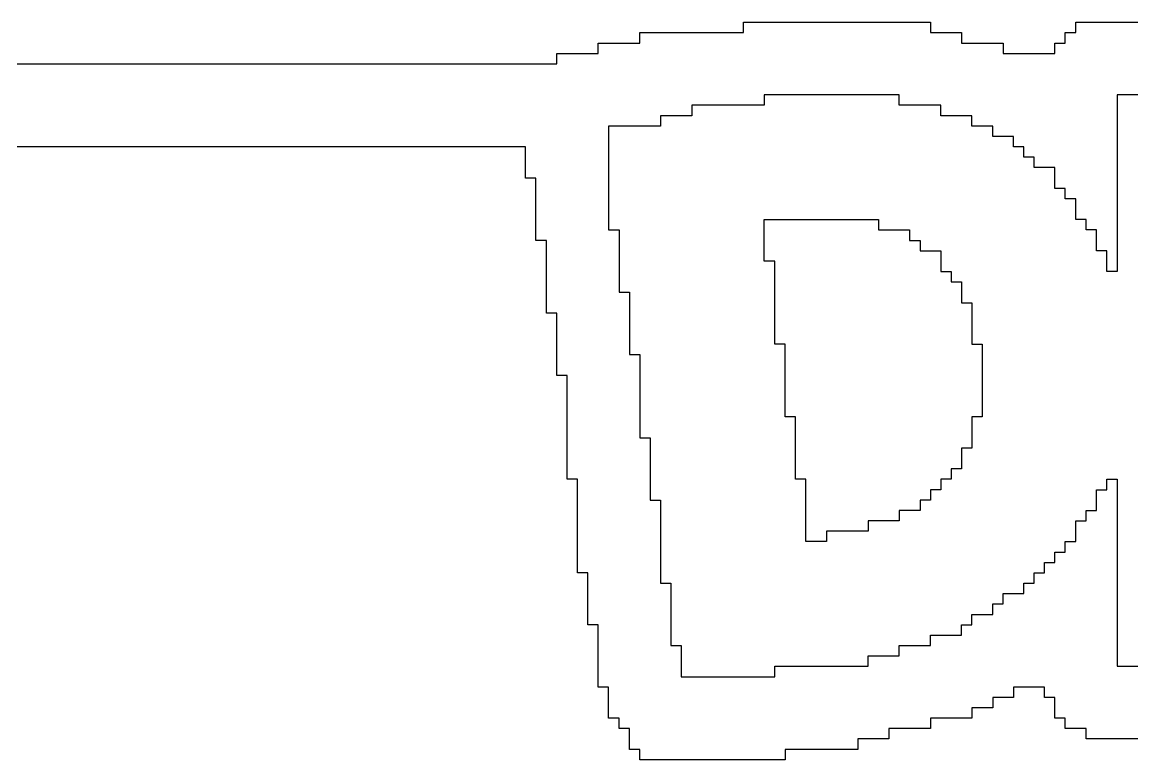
# Model space of a CAD drawing. Extents: x -38.5 to 38.5, y -15.1 to 10.1.
# Drawn here: x -22.24 to -5.12, y -15.14 to -3.78 of the extents above; entities that cross this region are included whole.
import ezdxf

# ---------------------------------------------------------------- set-up
doc = ezdxf.new("R2010")
doc.units = 0

msp = doc.modelspace()

# ---------------------------------------------------------------- linework, layer by layer
for p, q in [((-11.120001, -3.783766), (-10.959999, -3.783766)), ((-11.120001, -3.943766), (-11.120001, -3.783766)), ((-10.959999, -3.783766), (-10.799999, -3.783766)), ((-10.799999, -3.783766), (-10.639999, -3.783766)), ((-10.639999, -3.783766), (-10.48, -3.783766)), ((-10.48, -3.783766), (-10.32, -3.783766)), ((-10.32, -3.783766), (-10.16, -3.783766)), ((-10.16, -3.783766), (-10, -3.783766)), ((-10, -3.783766), (-9.84, -3.783766)), ((-9.84, -3.783766), (-9.68, -3.783766)), ((-9.68, -3.783766), (-9.52, -3.783766)), ((-9.52, -3.783766), (-9.360001, -3.783766)), ((-9.360001, -3.783766), (-9.200001, -3.783766)), ((-9.200001, -3.783766), (-9.040001, -3.783766)), ((-9.040001, -3.783766), (-8.880001, -3.783766)), ((-8.880001, -3.783766), (-8.720001, -3.783766)), ((-8.720001, -3.783766), (-8.560001, -3.783766)), ((-8.560001, -3.783766), (-8.400002, -3.783766)), ((-8.400002, -3.783766), (-8.240002, -3.783766)), ((-8.240002, -3.783766), (-8.240002, -3.943766)), ((-6, -3.783766), (-5.84, -3.783766)), ((-6, -3.943766), (-6, -3.783766)), ((-5.84, -3.783766), (-5.68, -3.783766)), ((-5.68, -3.783766), (-5.52, -3.783766)), ((-5.52, -3.783766), (-5.360001, -3.783766)), ((-5.360001, -3.783766), (-5.200001, -3.783766)), ((-5.200001, -3.783766), (-5.040001, -3.783766)), ((-13.360001, -4.103765), (-13.200001, -4.103765)), ((-13.360001, -4.263765), (-13.360001, -4.103765)), ((-13.200001, -4.103765), (-13.040001, -4.103765)), ((-13.040001, -4.103765), (-12.879999, -4.103765)), ((-12.879999, -4.103765), (-12.719999, -4.103765)), ((-12.719999, -3.943766), (-12.559999, -3.943766)), ((-12.719999, -4.103765), (-12.719999, -3.943766)), ((-12.559999, -3.943766), (-12.4, -3.943766)), ((-12.4, -3.943766), (-12.24, -3.943766)), ((-12.24, -3.943766), (-12.08, -3.943766)), ((-12.08, -3.943766), (-11.92, -3.943766)), ((-11.92, -3.943766), (-11.76, -3.943766)), ((-11.76, -3.943766), (-11.6, -3.943766)), ((-11.6, -3.943766), (-11.440001, -3.943766)), ((-11.440001, -3.943766), (-11.280001, -3.943766)), ((-11.280001, -3.943766), (-11.120001, -3.943766)), ((-8.240002, -3.943766), (-8.080002, -3.943766)), ((-8.080002, -3.943766), (-7.919998, -3.943766)), ((-7.919998, -3.943766), (-7.759998, -3.943766)), ((-7.759998, -3.943766), (-7.759998, -4.103765)), ((-7.759998, -4.103765), (-7.599998, -4.103765)), ((-7.599998, -4.103765), (-7.439999, -4.103765)), ((-7.439999, -4.103765), (-7.279999, -4.103765)), ((-7.279999, -4.103765), (-7.119999, -4.103765)), ((-7.119999, -4.103765), (-7.119999, -4.263765)), ((-6.32, -4.103765), (-6.16, -4.103765)), ((-6.32, -4.263765), (-6.32, -4.103765)), ((-6.16, -3.943766), (-6, -3.943766)), ((-6.16, -4.103765), (-6.16, -3.943766)), ((-14, -4.263765), (-13.84, -4.263765)), ((-14, -4.423765), (-14, -4.263765)), ((-13.84, -4.263765), (-13.68, -4.263765)), ((-13.68, -4.263765), (-13.52, -4.263765)), ((-13.52, -4.263765), (-13.360001, -4.263765)), ((-7.119999, -4.263765), (-6.959999, -4.263765)), ((-6.959999, -4.263765), (-6.799999, -4.263765)), ((-6.799999, -4.263765), (-6.639999, -4.263765)), ((-6.639999, -4.263765), (-6.48, -4.263765)), ((-6.48, -4.263765), (-6.32, -4.263765)), ((-22.32, -4.423765), (-22.16, -4.423765)), ((-22.16, -4.423765), (-22, -4.423765)), ((-22, -4.423765), (-21.84, -4.423765)), ((-21.84, -4.423765), (-21.68, -4.423765)), ((-21.68, -4.423765), (-21.52, -4.423765)), ((-21.52, -4.423765), (-21.360001, -4.423765)), ((-21.360001, -4.423765), (-21.200001, -4.423765)), ((-21.200001, -4.423765), (-21.040001, -4.423765)), ((-21.040001, -4.423765), (-20.879999, -4.423765)), ((-20.879999, -4.423765), (-20.719999, -4.423765)), ((-20.719999, -4.423765), (-20.559999, -4.423765)), ((-20.559999, -4.423765), (-20.4, -4.423765)), ((-20.4, -4.423765), (-20.24, -4.423765)), ((-20.24, -4.423765), (-20.08, -4.423765)), ((-20.08, -4.423765), (-19.92, -4.423765)), ((-19.92, -4.423765), (-19.76, -4.423765)), ((-19.76, -4.423765), (-19.6, -4.423765)), ((-19.6, -4.423765), (-19.440001, -4.423765)), ((-19.440001, -4.423765), (-19.280001, -4.423765)), ((-19.280001, -4.423765), (-19.120001, -4.423765)), ((-19.120001, -4.423765), (-18.959999, -4.423765)), ((-18.959999, -4.423765), (-18.799999, -4.423765)), ((-18.799999, -4.423765), (-18.639999, -4.423765)), ((-18.639999, -4.423765), (-18.48, -4.423765)), ((-18.48, -4.423765), (-18.32, -4.423765)), ((-18.32, -4.423765), (-18.16, -4.423765)), ((-18.16, -4.423765), (-18, -4.423765)), ((-18, -4.423765), (-17.84, -4.423765)), ((-17.84, -4.423765), (-17.68, -4.423765)), ((-17.68, -4.423765), (-17.52, -4.423765)), ((-17.52, -4.423765), (-17.360001, -4.423765)), ((-17.360001, -4.423765), (-17.200001, -4.423765)), ((-17.200001, -4.423765), (-17.040001, -4.423765)), ((-17.040001, -4.423765), (-16.879999, -4.423765)), ((-16.879999, -4.423765), (-16.719999, -4.423765)), ((-16.719999, -4.423765), (-16.559999, -4.423765)), ((-16.559999, -4.423765), (-16.4, -4.423765)), ((-16.4, -4.423765), (-16.24, -4.423765)), ((-16.24, -4.423765), (-16.08, -4.423765)), ((-16.08, -4.423765), (-15.92, -4.423765)), ((-15.92, -4.423765), (-15.76, -4.423765)), ((-15.76, -4.423765), (-15.6, -4.423765)), ((-15.6, -4.423765), (-15.440001, -4.423765)), ((-15.440001, -4.423765), (-15.280001, -4.423765)), ((-15.280001, -4.423765), (-15.120001, -4.423765)), ((-15.120001, -4.423765), (-14.959999, -4.423765)), ((-14.959999, -4.423765), (-14.799999, -4.423765)), ((-14.799999, -4.423765), (-14.639999, -4.423765)), ((-14.639999, -4.423765), (-14.48, -4.423765)), ((-14.48, -4.423765), (-14.32, -4.423765)), ((-14.32, -4.423765), (-14.16, -4.423765)), ((-14.16, -4.423765), (-14, -4.423765)), ((-10.639999, -4.903767), (-10.799999, -4.903767)), ((-10.799999, -4.903767), (-10.799999, -5.063766)), ((-10.48, -4.903767), (-10.639999, -4.903767)), ((-10.32, -4.903767), (-10.48, -4.903767)), ((-10.16, -4.903767), (-10.32, -4.903767)), ((-10, -4.903767), (-10.16, -4.903767)), ((-9.84, -4.903767), (-10, -4.903767)), ((-9.68, -4.903767), (-9.84, -4.903767)), ((-9.52, -4.903767), (-9.68, -4.903767)), ((-9.360001, -4.903767), (-9.52, -4.903767)), ((-9.200001, -4.903767), (-9.360001, -4.903767)), ((-9.040001, -4.903767), (-9.200001, -4.903767)), ((-8.880001, -4.903767), (-9.040001, -4.903767)), ((-8.720001, -4.903767), (-8.880001, -4.903767)), ((-8.720001, -5.063766), (-8.720001, -4.903767)), ((-5.200001, -4.903767), (-5.360001, -4.903767)), ((-5.360001, -4.903767), (-5.360001, -5.063766)), ((-5.040001, -4.903767), (-5.200001, -4.903767)), ((-11.76, -5.063766), (-11.92, -5.063766)), ((-11.92, -5.063766), (-11.92, -5.223766)), ((-11.6, -5.063766), (-11.76, -5.063766)), ((-11.440001, -5.063766), (-11.6, -5.063766)), ((-11.280001, -5.063766), (-11.440001, -5.063766)), ((-11.120001, -5.063766), (-11.280001, -5.063766)), ((-10.959999, -5.063766), (-11.120001, -5.063766)), ((-10.799999, -5.063766), (-10.959999, -5.063766)), ((-8.560001, -5.063766), (-8.720001, -5.063766)), ((-8.400002, -5.063766), (-8.560001, -5.063766)), ((-8.240002, -5.063766), (-8.400002, -5.063766)), ((-8.080002, -5.063766), (-8.240002, -5.063766)), ((-8.080002, -5.223766), (-8.080002, -5.063766)), ((-5.360001, -5.063766), (-5.360001, -5.223766)), ((-12.24, -5.223766), (-12.4, -5.223766)), ((-12.4, -5.223766), (-12.4, -5.383766)), ((-12.08, -5.223766), (-12.24, -5.223766)), ((-11.92, -5.223766), (-12.08, -5.223766)), ((-7.919998, -5.223766), (-8.080002, -5.223766)), ((-7.759998, -5.223766), (-7.919998, -5.223766)), ((-7.599998, -5.223766), (-7.759998, -5.223766)), ((-7.599998, -5.383766), (-7.599998, -5.223766)), ((-5.360001, -5.223766), (-5.360001, -5.383766)), ((-13.040001, -5.383766), (-13.200001, -5.383766)), ((-13.200001, -5.383766), (-13.200001, -5.543766)), ((-12.879999, -5.383766), (-13.040001, -5.383766)), ((-12.719999, -5.383766), (-12.879999, -5.383766)), ((-12.559999, -5.383766), (-12.719999, -5.383766)), ((-12.4, -5.383766), (-12.559999, -5.383766)), ((-7.439999, -5.383766), (-7.599998, -5.383766)), ((-7.279999, -5.383766), (-7.439999, -5.383766)), ((-7.279999, -5.543766), (-7.279999, -5.383766)), ((-5.360001, -5.383766), (-5.360001, -5.543766)), ((-13.200001, -5.543766), (-13.200001, -5.703766)), ((-7.119999, -5.543766), (-7.279999, -5.543766)), ((-6.959999, -5.543766), (-7.119999, -5.543766)), ((-6.959999, -5.703766), (-6.959999, -5.543766)), ((-5.360001, -5.543766), (-5.360001, -5.703766)), ((-22.16, -5.703766), (-22.32, -5.703766)), ((-22, -5.703766), (-22.16, -5.703766)), ((-21.84, -5.703766), (-22, -5.703766)), ((-21.68, -5.703766), (-21.84, -5.703766)), ((-21.52, -5.703766), (-21.68, -5.703766)), ((-21.360001, -5.703766), (-21.52, -5.703766)), ((-21.200001, -5.703766), (-21.360001, -5.703766)), ((-21.040001, -5.703766), (-21.200001, -5.703766)), ((-20.879999, -5.703766), (-21.040001, -5.703766)), ((-20.719999, -5.703766), (-20.879999, -5.703766)), ((-20.559999, -5.703766), (-20.719999, -5.703766)), ((-20.4, -5.703766), (-20.559999, -5.703766)), ((-20.24, -5.703766), (-20.4, -5.703766)), ((-20.08, -5.703766), (-20.24, -5.703766)), ((-19.92, -5.703766), (-20.08, -5.703766)), ((-19.76, -5.703766), (-19.92, -5.703766)), ((-19.6, -5.703766), (-19.76, -5.703766)), ((-19.440001, -5.703766), (-19.6, -5.703766)), ((-19.280001, -5.703766), (-19.440001, -5.703766)), ((-19.120001, -5.703766), (-19.280001, -5.703766)), ((-18.959999, -5.703766), (-19.120001, -5.703766)), ((-18.799999, -5.703766), (-18.959999, -5.703766)), ((-18.639999, -5.703766), (-18.799999, -5.703766)), ((-18.48, -5.703766), (-18.639999, -5.703766)), ((-18.32, -5.703766), (-18.48, -5.703766)), ((-18.16, -5.703766), (-18.32, -5.703766)), ((-18, -5.703766), (-18.16, -5.703766)), ((-17.84, -5.703766), (-18, -5.703766)), ((-17.68, -5.703766), (-17.84, -5.703766)), ((-17.52, -5.703766), (-17.68, -5.703766)), ((-17.360001, -5.703766), (-17.52, -5.703766)), ((-17.200001, -5.703766), (-17.360001, -5.703766)), ((-17.040001, -5.703766), (-17.200001, -5.703766)), ((-16.879999, -5.703766), (-17.040001, -5.703766)), ((-16.719999, -5.703766), (-16.879999, -5.703766)), ((-16.559999, -5.703766), (-16.719999, -5.703766)), ((-16.4, -5.703766), (-16.559999, -5.703766)), ((-16.24, -5.703766), (-16.4, -5.703766)), ((-16.08, -5.703766), (-16.24, -5.703766)), ((-15.92, -5.703766), (-16.08, -5.703766)), ((-15.76, -5.703766), (-15.92, -5.703766)), ((-15.6, -5.703766), (-15.76, -5.703766)), ((-15.440001, -5.703766), (-15.6, -5.703766)), ((-15.280001, -5.703766), (-15.440001, -5.703766)), ((-15.120001, -5.703766), (-15.280001, -5.703766)), ((-14.959999, -5.703766), (-15.120001, -5.703766)), ((-14.799999, -5.703766), (-14.959999, -5.703766)), ((-14.639999, -5.703766), (-14.799999, -5.703766)), ((-14.48, -5.703766), (-14.639999, -5.703766)), ((-14.48, -5.863766), (-14.48, -5.703766)), ((-13.200001, -5.703766), (-13.200001, -5.863766)), ((-6.799999, -5.703766), (-6.959999, -5.703766)), ((-6.799999, -5.863766), (-6.799999, -5.703766)), ((-5.360001, -5.703766), (-5.360001, -5.863766)), ((-14.48, -6.023766), (-14.48, -5.863766)), ((-13.200001, -5.863766), (-13.200001, -6.023766)), ((-6.639999, -5.863766), (-6.799999, -5.863766)), ((-6.639999, -6.023766), (-6.639999, -5.863766)), ((-5.360001, -5.863766), (-5.360001, -6.023766)), ((-14.48, -6.183765), (-14.48, -6.023766)), ((-13.200001, -6.023766), (-13.200001, -6.183765)), ((-6.48, -6.023766), (-6.639999, -6.023766)), ((-6.32, -6.023766), (-6.48, -6.023766)), ((-6.32, -6.183765), (-6.32, -6.023766)), ((-5.360001, -6.023766), (-5.360001, -6.183765)), ((-14.32, -6.183765), (-14.48, -6.183765)), ((-14.32, -6.343765), (-14.32, -6.183765)), ((-13.200001, -6.183765), (-13.200001, -6.343765)), ((-6.32, -6.343765), (-6.32, -6.183765)), ((-5.360001, -6.183765), (-5.360001, -6.343765)), ((-14.32, -6.503765), (-14.32, -6.343765)), ((-14.32, -6.663765), (-14.32, -6.503765)), ((-13.200001, -6.343765), (-13.200001, -6.503765)), ((-13.200001, -6.503765), (-13.200001, -6.663765)), ((-6.16, -6.343765), (-6.32, -6.343765)), ((-6.16, -6.503765), (-6.16, -6.343765)), ((-6, -6.503765), (-6.16, -6.503765)), ((-6, -6.663765), (-6, -6.503765)), ((-5.360001, -6.343765), (-5.360001, -6.503765)), ((-5.360001, -6.503765), (-5.360001, -6.663765)), ((-14.32, -6.823767), (-14.32, -6.663765)), ((-13.200001, -6.663765), (-13.200001, -6.823767)), ((-6, -6.823767), (-6, -6.663765)), ((-5.360001, -6.663765), (-5.360001, -6.823767)), ((-14.32, -6.983767), (-14.32, -6.823767)), ((-13.200001, -6.823767), (-13.200001, -6.983767)), ((-10.799999, -6.823767), (-10.639999, -6.823767)), ((-10.799999, -6.983767), (-10.799999, -6.823767)), ((-10.639999, -6.823767), (-10.48, -6.823767)), ((-10.48, -6.823767), (-10.32, -6.823767)), ((-10.32, -6.823767), (-10.16, -6.823767)), ((-10.16, -6.823767), (-10, -6.823767)), ((-10, -6.823767), (-9.84, -6.823767)), ((-9.84, -6.823767), (-9.68, -6.823767)), ((-9.68, -6.823767), (-9.52, -6.823767)), ((-9.52, -6.823767), (-9.360001, -6.823767)), ((-9.360001, -6.823767), (-9.200001, -6.823767)), ((-9.200001, -6.823767), (-9.040001, -6.823767)), ((-9.040001, -6.823767), (-9.040001, -6.983767)), ((-5.84, -6.823767), (-6, -6.823767)), ((-5.84, -6.983767), (-5.84, -6.823767)), ((-5.360001, -6.823767), (-5.360001, -6.983767)), ((-14.32, -7.143766), (-14.32, -6.983767)), ((-13.200001, -6.983767), (-13.040001, -6.983767)), ((-13.040001, -6.983767), (-13.040001, -7.143766)), ((-10.799999, -7.143766), (-10.799999, -6.983767)), ((-9.040001, -6.983767), (-8.880001, -6.983767)), ((-8.880001, -6.983767), (-8.720001, -6.983767)), ((-8.720001, -6.983767), (-8.560001, -6.983767)), ((-8.560001, -6.983767), (-8.560001, -7.143766)), ((-5.68, -6.983767), (-5.84, -6.983767)), ((-5.68, -7.143766), (-5.68, -6.983767)), ((-5.360001, -6.983767), (-5.360001, -7.143766)), ((-14.16, -7.143766), (-14.32, -7.143766)), ((-14.16, -7.303766), (-14.16, -7.143766)), ((-13.040001, -7.143766), (-13.040001, -7.303766)), ((-10.799999, -7.303766), (-10.799999, -7.143766)), ((-8.560001, -7.143766), (-8.400002, -7.143766)), ((-8.400002, -7.143766), (-8.400002, -7.303766)), ((-5.68, -7.303766), (-5.68, -7.143766)), ((-5.360001, -7.143766), (-5.360001, -7.303766)), ((-14.16, -7.463766), (-14.16, -7.303766)), ((-13.040001, -7.303766), (-13.040001, -7.463766)), ((-10.799999, -7.463766), (-10.799999, -7.303766)), ((-8.400002, -7.303766), (-8.240002, -7.303766)), ((-8.240002, -7.303766), (-8.080002, -7.303766)), ((-8.080002, -7.303766), (-8.080002, -7.463766)), ((-5.52, -7.303766), (-5.68, -7.303766)), ((-5.52, -7.463766), (-5.52, -7.303766)), ((-5.360001, -7.303766), (-5.360001, -7.463766)), ((-14.16, -7.623766), (-14.16, -7.463766)), ((-13.040001, -7.463766), (-13.040001, -7.623766)), ((-10.639999, -7.463766), (-10.799999, -7.463766)), ((-10.639999, -7.623766), (-10.639999, -7.463766)), ((-8.080002, -7.463766), (-8.080002, -7.623766)), ((-5.52, -7.623766), (-5.52, -7.463766)), ((-5.360001, -7.463766), (-5.360001, -7.623766)), ((-14.16, -7.783766), (-14.16, -7.623766)), ((-13.040001, -7.623766), (-13.040001, -7.783766)), ((-10.639999, -7.783766), (-10.639999, -7.623766)), ((-8.080002, -7.623766), (-7.919998, -7.623766)), ((-7.919998, -7.623766), (-7.919998, -7.783766)), ((-5.360001, -7.623766), (-5.52, -7.623766)), ((-14.16, -7.943766), (-14.16, -7.783766)), ((-13.040001, -7.783766), (-13.040001, -7.943766)), ((-10.639999, -7.943766), (-10.639999, -7.783766)), ((-7.919998, -7.783766), (-7.759998, -7.783766)), ((-7.759998, -7.783766), (-7.759998, -7.943766)), ((-14.16, -8.103765), (-14.16, -7.943766)), ((-13.040001, -7.943766), (-12.879999, -7.943766)), ((-12.879999, -7.943766), (-12.879999, -8.103765)), ((-10.639999, -8.103765), (-10.639999, -7.943766)), ((-7.759998, -7.943766), (-7.759998, -8.103765)), ((-14.16, -8.263765), (-14.16, -8.103765)), ((-12.879999, -8.103765), (-12.879999, -8.263765)), ((-10.639999, -8.263765), (-10.639999, -8.103765)), ((-7.759998, -8.103765), (-7.599998, -8.103765)), ((-7.599998, -8.103765), (-7.599998, -8.263765)), ((-14, -8.263765), (-14.16, -8.263765)), ((-14, -8.423765), (-14, -8.263765)), ((-12.879999, -8.263765), (-12.879999, -8.423765)), ((-10.639999, -8.423765), (-10.639999, -8.263765)), ((-7.599998, -8.263765), (-7.599998, -8.423765)), ((-14, -8.583765), (-14, -8.423765)), ((-12.879999, -8.423765), (-12.879999, -8.583765)), ((-10.639999, -8.583765), (-10.639999, -8.423765)), ((-7.599998, -8.423765), (-7.599998, -8.583765)), ((-14, -8.743765), (-14, -8.583765)), ((-12.879999, -8.583765), (-12.879999, -8.743765)), ((-10.639999, -8.743765), (-10.639999, -8.583765)), ((-7.599998, -8.583765), (-7.599998, -8.743765)), ((-14, -8.903767), (-14, -8.743765)), ((-12.879999, -8.743765), (-12.879999, -8.903767)), ((-10.48, -8.743765), (-10.639999, -8.743765)), ((-10.48, -8.903767), (-10.48, -8.743765)), ((-7.599998, -8.743765), (-7.439999, -8.743765)), ((-7.439999, -8.743765), (-7.439999, -8.903767)), ((-14, -9.063766), (-14, -8.903767)), ((-14, -9.223766), (-14, -9.063766)), ((-12.879999, -8.903767), (-12.719999, -8.903767)), ((-12.719999, -8.903767), (-12.719999, -9.063766)), ((-12.719999, -9.063766), (-12.719999, -9.223766)), ((-10.48, -9.063766), (-10.48, -8.903767)), ((-10.48, -9.223766), (-10.48, -9.063766)), ((-7.439999, -8.903767), (-7.439999, -9.063766)), ((-7.439999, -9.063766), (-7.439999, -9.223766)), ((-13.84, -9.223766), (-14, -9.223766)), ((-13.84, -9.383766), (-13.84, -9.223766)), ((-12.719999, -9.223766), (-12.719999, -9.383766)), ((-10.48, -9.383766), (-10.48, -9.223766)), ((-7.439999, -9.223766), (-7.439999, -9.383766)), ((-13.84, -9.543766), (-13.84, -9.383766)), ((-12.719999, -9.383766), (-12.719999, -9.543766)), ((-10.48, -9.543766), (-10.48, -9.383766)), ((-7.439999, -9.383766), (-7.439999, -9.543766)), ((-13.84, -9.703766), (-13.84, -9.543766)), ((-12.719999, -9.543766), (-12.719999, -9.703766)), ((-10.48, -9.703766), (-10.48, -9.543766)), ((-7.439999, -9.543766), (-7.439999, -9.703766)), ((-13.84, -9.863766), (-13.84, -9.703766)), ((-12.719999, -9.703766), (-12.719999, -9.863766)), ((-10.48, -9.863766), (-10.48, -9.703766)), ((-7.439999, -9.703766), (-7.439999, -9.863766)), ((-13.84, -10.023766), (-13.84, -9.863766)), ((-12.719999, -9.863766), (-12.719999, -10.023766)), ((-10.32, -9.863766), (-10.48, -9.863766)), ((-10.32, -10.023766), (-10.32, -9.863766)), ((-7.439999, -9.863766), (-7.599998, -9.863766)), ((-7.599998, -9.863766), (-7.599998, -10.023766)), ((-13.84, -10.183765), (-13.84, -10.023766)), ((-12.719999, -10.023766), (-12.719999, -10.183765)), ((-10.32, -10.183765), (-10.32, -10.023766)), ((-7.599998, -10.023766), (-7.599998, -10.183765)), ((-13.84, -10.343765), (-13.84, -10.183765)), ((-12.719999, -10.183765), (-12.559999, -10.183765)), ((-12.559999, -10.183765), (-12.559999, -10.343765)), ((-10.32, -10.343765), (-10.32, -10.183765)), ((-7.599998, -10.183765), (-7.599998, -10.343765)), ((-13.84, -10.503765), (-13.84, -10.343765)), ((-12.559999, -10.343765), (-12.559999, -10.503765)), ((-10.32, -10.503765), (-10.32, -10.343765)), ((-7.599998, -10.343765), (-7.759998, -10.343765)), ((-7.759998, -10.343765), (-7.759998, -10.503765)), ((-13.84, -10.663765), (-13.84, -10.503765)), ((-12.559999, -10.503765), (-12.559999, -10.663765)), ((-10.32, -10.663765), (-10.32, -10.503765)), ((-7.759998, -10.503765), (-7.759998, -10.663765)), ((-13.84, -10.823767), (-13.84, -10.663765)), ((-12.559999, -10.663765), (-12.559999, -10.823767)), ((-10.32, -10.823767), (-10.32, -10.663765)), ((-7.759998, -10.663765), (-7.919998, -10.663765)), ((-7.919998, -10.663765), (-7.919998, -10.823767)), ((-13.68, -10.823767), (-13.84, -10.823767)), ((-13.68, -10.983767), (-13.68, -10.823767)), ((-12.559999, -10.823767), (-12.559999, -10.983767)), ((-10.16, -10.823767), (-10.32, -10.823767)), ((-10.16, -10.983767), (-10.16, -10.823767)), ((-7.919998, -10.823767), (-8.080002, -10.823767)), ((-8.080002, -10.823767), (-8.080002, -10.983767)), ((-5.52, -10.823767), (-5.360001, -10.823767)), ((-5.52, -10.983767), (-5.52, -10.823767)), ((-5.360001, -10.823767), (-5.360001, -10.983767)), ((-13.68, -11.143766), (-13.68, -10.983767)), ((-12.559999, -10.983767), (-12.559999, -11.143766)), ((-10.16, -11.143766), (-10.16, -10.983767)), ((-8.080002, -10.983767), (-8.240002, -10.983767)), ((-8.240002, -10.983767), (-8.240002, -11.143766)), ((-5.68, -10.983767), (-5.52, -10.983767)), ((-5.68, -11.143766), (-5.68, -10.983767)), ((-5.360001, -10.983767), (-5.360001, -11.143766)), ((-13.68, -11.303766), (-13.68, -11.143766)), ((-12.559999, -11.143766), (-12.4, -11.143766)), ((-12.4, -11.143766), (-12.4, -11.303766)), ((-10.16, -11.303766), (-10.16, -11.143766)), ((-8.240002, -11.143766), (-8.400002, -11.143766)), ((-8.400002, -11.143766), (-8.400002, -11.303766)), ((-5.68, -11.303766), (-5.68, -11.143766)), ((-5.360001, -11.143766), (-5.360001, -11.303766)), ((-13.68, -11.463766), (-13.68, -11.303766)), ((-13.68, -11.623766), (-13.68, -11.463766)), ((-12.4, -11.303766), (-12.4, -11.463766)), ((-12.4, -11.463766), (-12.4, -11.623766)), ((-10.16, -11.463766), (-10.16, -11.303766)), ((-10.16, -11.623766), (-10.16, -11.463766)), ((-9.040001, -11.463766), (-9.200001, -11.463766)), ((-9.200001, -11.463766), (-9.200001, -11.623766)), ((-8.880001, -11.463766), (-9.040001, -11.463766)), ((-8.720001, -11.463766), (-8.880001, -11.463766)), ((-8.560001, -11.303766), (-8.720001, -11.303766)), ((-8.720001, -11.303766), (-8.720001, -11.463766)), ((-8.400002, -11.303766), (-8.560001, -11.303766)), ((-6, -11.463766), (-5.84, -11.463766)), ((-6, -11.623766), (-6, -11.463766)), ((-5.84, -11.303766), (-5.68, -11.303766)), ((-5.84, -11.463766), (-5.84, -11.303766)), ((-5.360001, -11.303766), (-5.360001, -11.463766)), ((-5.360001, -11.463766), (-5.360001, -11.623766)), ((-13.68, -11.783766), (-13.68, -11.623766)), ((-12.4, -11.623766), (-12.4, -11.783766)), ((-10.16, -11.783766), (-10.16, -11.623766)), ((-9.68, -11.623766), (-9.84, -11.623766)), ((-9.84, -11.623766), (-9.84, -11.783766)), ((-9.52, -11.623766), (-9.68, -11.623766)), ((-9.360001, -11.623766), (-9.52, -11.623766)), ((-9.200001, -11.623766), (-9.360001, -11.623766)), ((-6, -11.783766), (-6, -11.623766)), ((-5.360001, -11.623766), (-5.360001, -11.783766)), ((-13.68, -11.943766), (-13.68, -11.783766)), ((-12.4, -11.783766), (-12.4, -11.943766)), ((-10, -11.783766), (-10.16, -11.783766)), ((-9.84, -11.783766), (-10, -11.783766)), ((-6.16, -11.783766), (-6, -11.783766)), ((-6.16, -11.943766), (-6.16, -11.783766)), ((-5.360001, -11.783766), (-5.360001, -11.943766)), ((-13.68, -12.103765), (-13.68, -11.943766)), ((-12.4, -11.943766), (-12.4, -12.103765)), ((-6.32, -11.943766), (-6.16, -11.943766)), ((-6.32, -12.103765), (-6.32, -11.943766)), ((-5.360001, -11.943766), (-5.360001, -12.103765)), ((-13.68, -12.263765), (-13.68, -12.103765)), ((-12.4, -12.103765), (-12.4, -12.263765)), ((-6.48, -12.103765), (-6.32, -12.103765)), ((-6.48, -12.263765), (-6.48, -12.103765)), ((-5.360001, -12.103765), (-5.360001, -12.263765)), ((-13.52, -12.263765), (-13.68, -12.263765)), ((-13.52, -12.423765), (-13.52, -12.263765)), ((-12.4, -12.263765), (-12.4, -12.423765)), ((-6.639999, -12.263765), (-6.48, -12.263765)), ((-6.639999, -12.423765), (-6.639999, -12.263765)), ((-5.360001, -12.263765), (-5.360001, -12.423765)), ((-13.52, -12.583765), (-13.52, -12.423765)), ((-12.4, -12.423765), (-12.24, -12.423765)), ((-12.24, -12.423765), (-12.24, -12.583765)), ((-6.799999, -12.423765), (-6.639999, -12.423765)), ((-6.799999, -12.583765), (-6.799999, -12.423765)), ((-5.360001, -12.423765), (-5.360001, -12.583765)), ((-13.52, -12.743765), (-13.52, -12.583765)), ((-12.24, -12.583765), (-12.24, -12.743765)), ((-7.119999, -12.583765), (-6.959999, -12.583765)), ((-7.119999, -12.743765), (-7.119999, -12.583765)), ((-6.959999, -12.583765), (-6.799999, -12.583765)), ((-5.360001, -12.583765), (-5.360001, -12.743765)), ((-13.52, -12.903767), (-13.52, -12.743765)), ((-12.24, -12.743765), (-12.24, -12.903767)), ((-7.279999, -12.743765), (-7.119999, -12.743765)), ((-7.279999, -12.903767), (-7.279999, -12.743765)), ((-5.360001, -12.743765), (-5.360001, -12.903767)), ((-13.52, -13.063766), (-13.52, -12.903767)), ((-12.24, -12.903767), (-12.24, -13.063766)), ((-7.599998, -12.903767), (-7.439999, -12.903767)), ((-7.599998, -13.063766), (-7.599998, -12.903767)), ((-7.439999, -12.903767), (-7.279999, -12.903767)), ((-5.360001, -12.903767), (-5.360001, -13.063766)), ((-13.360001, -13.063766), (-13.52, -13.063766)), ((-13.360001, -13.223766), (-13.360001, -13.063766)), ((-12.24, -13.063766), (-12.24, -13.223766)), ((-7.759998, -13.063766), (-7.599998, -13.063766)), ((-7.759998, -13.223766), (-7.759998, -13.063766)), ((-5.360001, -13.063766), (-5.360001, -13.223766)), ((-13.360001, -13.383766), (-13.360001, -13.223766)), ((-12.24, -13.223766), (-12.24, -13.383766)), ((-8.240002, -13.223766), (-8.080002, -13.223766)), ((-8.240002, -13.383766), (-8.240002, -13.223766)), ((-8.080002, -13.223766), (-7.919998, -13.223766)), ((-7.919998, -13.223766), (-7.759998, -13.223766)), ((-5.360001, -13.223766), (-5.360001, -13.383766)), ((-13.360001, -13.543766), (-13.360001, -13.383766)), ((-12.24, -13.383766), (-12.08, -13.383766)), ((-12.08, -13.383766), (-12.08, -13.543766)), ((-8.720001, -13.383766), (-8.560001, -13.383766)), ((-8.720001, -13.543766), (-8.720001, -13.383766)), ((-8.560001, -13.383766), (-8.400002, -13.383766)), ((-8.400002, -13.383766), (-8.240002, -13.383766)), ((-5.360001, -13.383766), (-5.360001, -13.543766)), ((-13.360001, -13.703766), (-13.360001, -13.543766)), ((-12.08, -13.543766), (-12.08, -13.703766)), ((-9.200001, -13.543766), (-9.040001, -13.543766)), ((-9.200001, -13.703766), (-9.200001, -13.543766)), ((-9.040001, -13.543766), (-8.880001, -13.543766)), ((-8.880001, -13.543766), (-8.720001, -13.543766)), ((-5.360001, -13.543766), (-5.360001, -13.703766)), ((-13.360001, -13.863766), (-13.360001, -13.703766)), ((-13.360001, -14.023766), (-13.360001, -13.863766)), ((-12.08, -13.703766), (-12.08, -13.863766)), ((-12.08, -13.863766), (-11.92, -13.863766)), ((-11.92, -13.863766), (-11.76, -13.863766)), ((-11.76, -13.863766), (-11.6, -13.863766)), ((-11.6, -13.863766), (-11.440001, -13.863766)), ((-11.440001, -13.863766), (-11.280001, -13.863766)), ((-11.280001, -13.863766), (-11.120001, -13.863766)), ((-11.120001, -13.863766), (-10.959999, -13.863766)), ((-10.959999, -13.863766), (-10.799999, -13.863766)), ((-10.799999, -13.863766), (-10.639999, -13.863766)), ((-10.639999, -13.703766), (-10.48, -13.703766)), ((-10.639999, -13.863766), (-10.639999, -13.703766)), ((-10.48, -13.703766), (-10.32, -13.703766)), ((-10.32, -13.703766), (-10.16, -13.703766)), ((-10.16, -13.703766), (-10, -13.703766)), ((-10, -13.703766), (-9.84, -13.703766)), ((-9.84, -13.703766), (-9.68, -13.703766)), ((-9.68, -13.703766), (-9.52, -13.703766)), ((-9.52, -13.703766), (-9.360001, -13.703766)), ((-9.360001, -13.703766), (-9.200001, -13.703766)), ((-5.360001, -13.703766), (-5.200001, -13.703766)), ((-5.200001, -13.703766), (-5.040001, -13.703766)), ((-13.200001, -14.023766), (-13.360001, -14.023766)), ((-13.200001, -14.183765), (-13.200001, -14.023766)), ((-6.799999, -14.023766), (-6.959999, -14.023766)), ((-6.959999, -14.023766), (-6.959999, -14.183765)), ((-6.639999, -14.023766), (-6.799999, -14.023766)), ((-6.48, -14.023766), (-6.639999, -14.023766)), ((-6.48, -14.183765), (-6.48, -14.023766)), ((-13.200001, -14.343765), (-13.200001, -14.183765)), ((-7.119999, -14.183765), (-7.279999, -14.183765)), ((-7.279999, -14.183765), (-7.279999, -14.343765)), ((-6.959999, -14.183765), (-7.119999, -14.183765)), ((-6.32, -14.183765), (-6.48, -14.183765)), ((-6.32, -14.343765), (-6.32, -14.183765)), ((-13.200001, -14.503765), (-13.200001, -14.343765)), ((-7.439999, -14.343765), (-7.599998, -14.343765)), ((-7.599998, -14.343765), (-7.599998, -14.503765)), ((-7.279999, -14.343765), (-7.439999, -14.343765)), ((-6.32, -14.503765), (-6.32, -14.343765)), ((-13.040001, -14.503765), (-13.200001, -14.503765)), ((-13.040001, -14.663765), (-13.040001, -14.503765)), ((-8.080002, -14.503765), (-8.240002, -14.503765)), ((-8.240002, -14.503765), (-8.240002, -14.663765)), ((-7.919998, -14.503765), (-8.080002, -14.503765)), ((-7.759998, -14.503765), (-7.919998, -14.503765)), ((-7.599998, -14.503765), (-7.759998, -14.503765)), ((-6.16, -14.503765), (-6.32, -14.503765)), ((-6.16, -14.663765), (-6.16, -14.503765)), ((-12.879999, -14.663765), (-13.040001, -14.663765)), ((-12.879999, -14.823767), (-12.879999, -14.663765)), ((-8.720001, -14.663765), (-8.880001, -14.663765)), ((-8.880001, -14.663765), (-8.880001, -14.823767)), ((-8.560001, -14.663765), (-8.720001, -14.663765)), ((-8.400002, -14.663765), (-8.560001, -14.663765)), ((-8.240002, -14.663765), (-8.400002, -14.663765)), ((-6, -14.663765), (-6.16, -14.663765)), ((-5.84, -14.663765), (-6, -14.663765)), ((-5.84, -14.823767), (-5.84, -14.663765)), ((-12.879999, -14.983767), (-12.879999, -14.823767)), ((-9.200001, -14.823767), (-9.360001, -14.823767)), ((-9.360001, -14.823767), (-9.360001, -14.983767)), ((-9.040001, -14.823767), (-9.200001, -14.823767)), ((-8.880001, -14.823767), (-9.040001, -14.823767)), ((-5.68, -14.823767), (-5.84, -14.823767)), ((-5.52, -14.823767), (-5.68, -14.823767)), ((-5.360001, -14.823767), (-5.52, -14.823767)), ((-5.200001, -14.823767), (-5.360001, -14.823767)), ((-5.040001, -14.823767), (-5.200001, -14.823767)), ((-12.719999, -14.983767), (-12.879999, -14.983767)), ((-12.719999, -15.143766), (-12.719999, -14.983767)), ((-10.32, -14.983767), (-10.48, -14.983767)), ((-10.48, -14.983767), (-10.48, -15.143766)), ((-10.16, -14.983767), (-10.32, -14.983767)), ((-10, -14.983767), (-10.16, -14.983767)), ((-9.84, -14.983767), (-10, -14.983767)), ((-9.68, -14.983767), (-9.84, -14.983767)), ((-9.52, -14.983767), (-9.68, -14.983767)), ((-9.360001, -14.983767), (-9.52, -14.983767)), ((-12.559999, -15.143766), (-12.719999, -15.143766)), ((-12.4, -15.143766), (-12.559999, -15.143766)), ((-12.24, -15.143766), (-12.4, -15.143766)), ((-12.08, -15.143766), (-12.24, -15.143766)), ((-11.92, -15.143766), (-12.08, -15.143766)), ((-11.76, -15.143766), (-11.92, -15.143766)), ((-11.6, -15.143766), (-11.76, -15.143766)), ((-11.440001, -15.143766), (-11.6, -15.143766)), ((-11.280001, -15.143766), (-11.440001, -15.143766)), ((-11.120001, -15.143766), (-11.280001, -15.143766)), ((-10.959999, -15.143766), (-11.120001, -15.143766)), ((-10.799999, -15.143766), (-10.959999, -15.143766)), ((-10.639999, -15.143766), (-10.799999, -15.143766)), ((-10.48, -15.143766), (-10.639999, -15.143766))]:
    msp.add_line(p, q)

doc.saveas('drawing.dxf')
